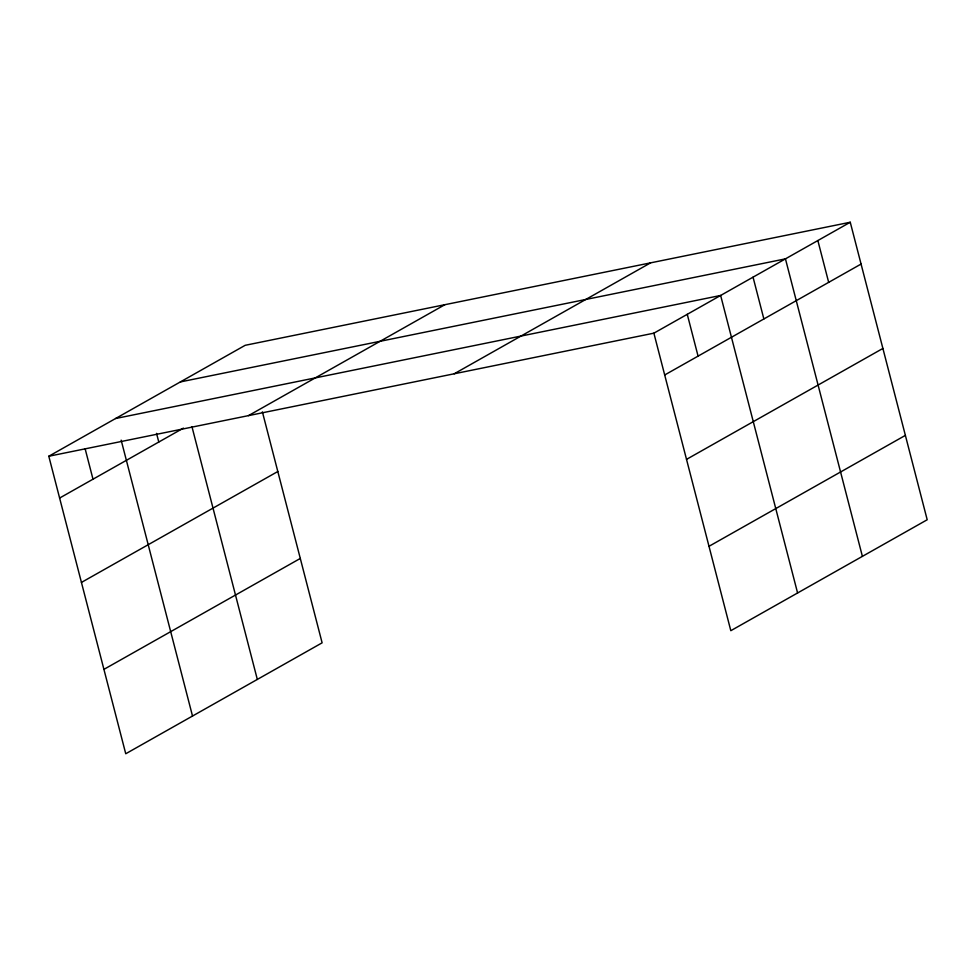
<?xml version="1.0" encoding="UTF-8"?>
<svg xmlns="http://www.w3.org/2000/svg" width="976" height="976" viewBox="0 0 976 976"><rect width="100%" height="100%" fill="white"/><g stroke="black" fill="none" stroke-linecap="round" stroke-linejoin="round"><path stroke-width="1.46" d="M262.385 411.86L322.117 642.83L125.745 753.753L48.8 456.243L245.183 345.309L850.255 222.247L927.2 519.757L730.817 630.691L653.883 333.17L850.255 222.247M59.609 498.053L183.415 428.122M248.477 415.63L444.861 304.707M81.435 582.428L277.818 471.506M454.206 373.784L650.577 262.861M103.92 669.365L300.303 558.443M664.693 374.979L861.076 264.057M686.518 459.367L882.89 348.444M709.003 546.304L905.374 435.381M180.377 381.921L785.448 258.86L862.394 556.369M115.571 418.521L720.642 295.46L797.587 592.969M48.8 456.243L653.883 333.17M817.851 240.547L828.673 282.357M753.045 277.16L763.866 318.969M687.263 314.321L698.072 356.13M191.943 426.646L257.322 679.43M156.55 433.381L158.783 442.03M121.158 440.152L192.516 716.042M85.168 448.911L93.001 479.192"/></g></svg>
